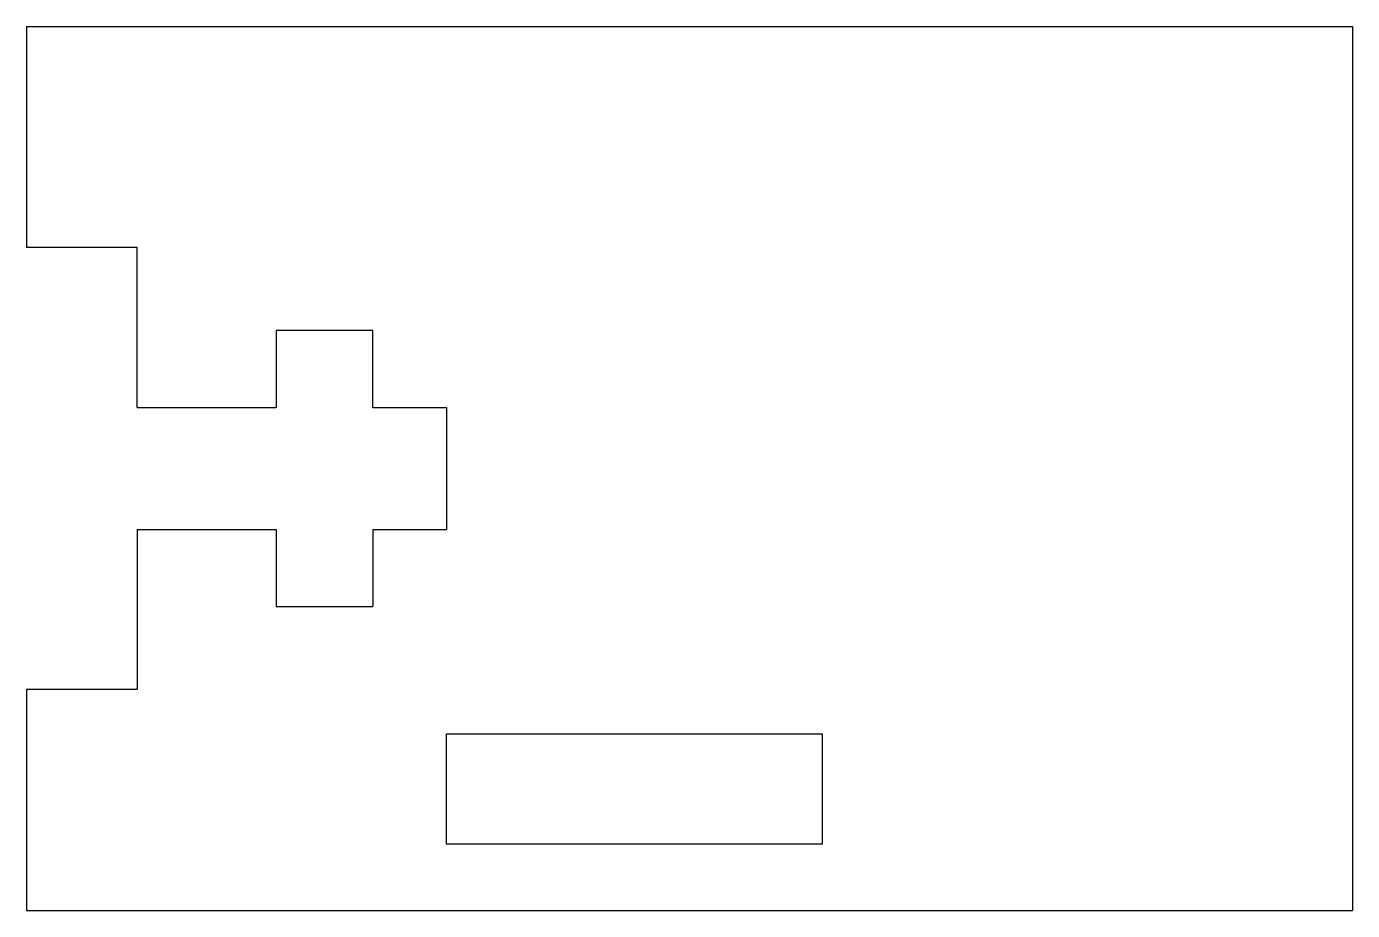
# Model space of a CAD drawing. Extents: x 0 to 1.5, y 0 to 1.
import ezdxf

# ---------------------------------------------------------------- set-up
doc = ezdxf.new("R2010")
doc.units = 0
doc.layers.add('VISIBLE', color=7, linetype='CONTINUOUS')

msp = doc.modelspace()

# ---------------------------------------------------------------- linework, layer by layer
at = {"layer": 'VISIBLE'}
for p, q in [((0, 1), (1.5, 1)), ((0, 1), (0, 0.75)), ((1.5, 1), (1.5, 0)), ((0.125, 0.75), (0, 0.75)), ((0.125, 0.569), (0.125, 0.75)), ((0.2823, 0.6563), (0.2823, 0.569)), ((0.3917, 0.6563), (0.2823, 0.6563)), ((0.3917, 0.569), (0.3917, 0.6563)), ((0.125, 0.569), (0.2823, 0.569)), ((0.3917, 0.569), (0.475, 0.569)), ((0.475, 0.569), (0.475, 0.431)), ((0.125, 0.431), (0.2823, 0.431)), ((0.125, 0.431), (0.125, 0.25)), ((0.2823, 0.431), (0.2823, 0.3438)), ((0.3917, 0.431), (0.475, 0.431)), ((0.3917, 0.431), (0.3917, 0.3438)), ((0.2823, 0.3438), (0.3917, 0.3438)), ((0, 0.25), (0, 0)), ((0.125, 0.25), (0, 0.25)), ((0.475, 0.075), (0.475, 0.2)), ((0.475, 0.2), (0.9, 0.2)), ((0.9, 0.2), (0.9, 0.075)), ((0.9, 0.075), (0.475, 0.075)), ((0, 0), (1.5, 0))]:
    msp.add_line(p, q, dxfattribs=at)

doc.saveas('drawing.dxf')
